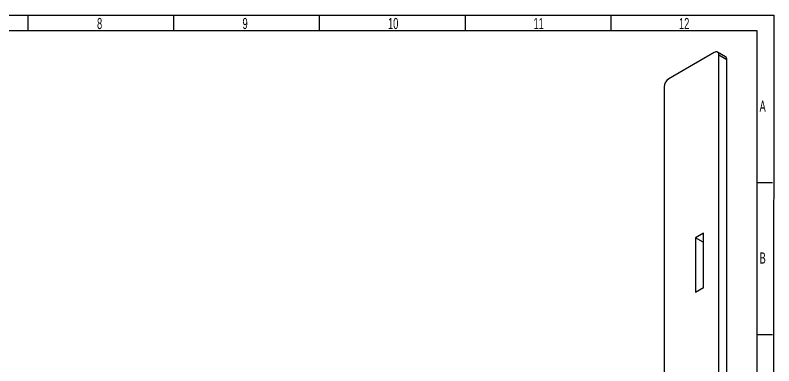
# Model space of a CAD drawing. Header units: millimetres. Extents: x 10 to 411, y 8 to 288.
# Drawn here: x 239.8 to 410.6, y 209.7 to 288.5 of the extents above; entities that cross this region are included whole.
import ezdxf

# ---------------------------------------------------------------- set-up
doc = ezdxf.new("R2010")
doc.units = ezdxf.units.MM
doc.layers.add('SLD-0', color=179, linetype='Continuous')
doc.styles.add('SLDTEXTSTYLE2', font='TXT', dxfattribs={"width": 0.623711})

msp = doc.modelspace()

# ---------------------------------------------------------------- linework, layer by layer
at = {"color": 7, "linetype": 'Continuous', "lineweight": 25}
for p, q in [((397.1637, 280.1179), (386.9107, 274.1989)), ((399.6815, 279.1716), (397.9137, 280.1921)), ((398.2244, 182.9086), (398.2244, 279.5053)), ((399.9922, 278.4848), (398.2244, 279.5053)), ((399.9922, 181.8881), (399.9922, 278.4848)), ((385.85, 272.3618), (385.85, 207.2018)), ((394.7065, 239.5054), (392.9034, 238.4645)), ((394.7065, 227.2573), (394.7065, 239.5054)), ((392.9034, 238.4645), (392.9034, 226.2164)), ((394.6712, 237.444), (392.9034, 238.4645)), ((394.7065, 237.4644), (394.6712, 237.444)), ((394.6712, 237.444), (394.6712, 227.2369)), ((392.9034, 226.2164), (394.7065, 227.2573))]:
    msp.add_line(p, q, dxfattribs=at)
for centre, radius, start, end in [((397.5778, 279.6102), 0.6551, 350.785963, 129.203285), ((399.2572, 278.566), 0.7395, 353.701152, 54.986667), ((388.1529, 272.257), 2.3052, 122.605478, 177.394522)]:
    msp.add_arc(centre, radius, start, end, dxfattribs=at)
at = {"layer": 'SLD-0'}
for p, q in [((9.7359, 288.4983), (410.5696, 288.4983)), ((242.7359, 284.9983), (242.7359, 288.4983)), ((275.5359, 284.9983), (275.5359, 288.4983)), ((308.3359, 284.9983), (308.3359, 288.4983)), ((341.1359, 284.9983), (341.1359, 288.4983)), ((373.9359, 284.9983), (373.9359, 288.4983)), ((410.5696, 288.4983), (410.2362, 8.0222)), ((13.2108, 285.0057), (406.7359, 285.047)), ((406.7359, 285.047), (406.7359, 10.6601)), ((406.7359, 250.8733), (410.2359, 250.8733)), ((406.7359, 216.7483), (410.2359, 216.7483))]:
    msp.add_line(p, q, dxfattribs=at)

# ---------------------------------------------------------------- texts
at = {"layer": 'SLD-0', "char_height": 2.5, "attachment_point": 1, "style": 'SLDTEXTSTYLE2'}
for s, insert in [('8', (258.2264, 287.8771)), ('9', (290.9764, 287.8771)), ('10', (323.7264, 287.8771)), ('11', (356.4764, 287.8771)), ('12', (389.2264, 287.8771)), ('A', (407.3622, 269.2765)), ('B', (407.3622, 235.1515))]:
    msp.add_mtext(s, dxfattribs=dict(at, insert=insert))

doc.saveas('drawing.dxf')
